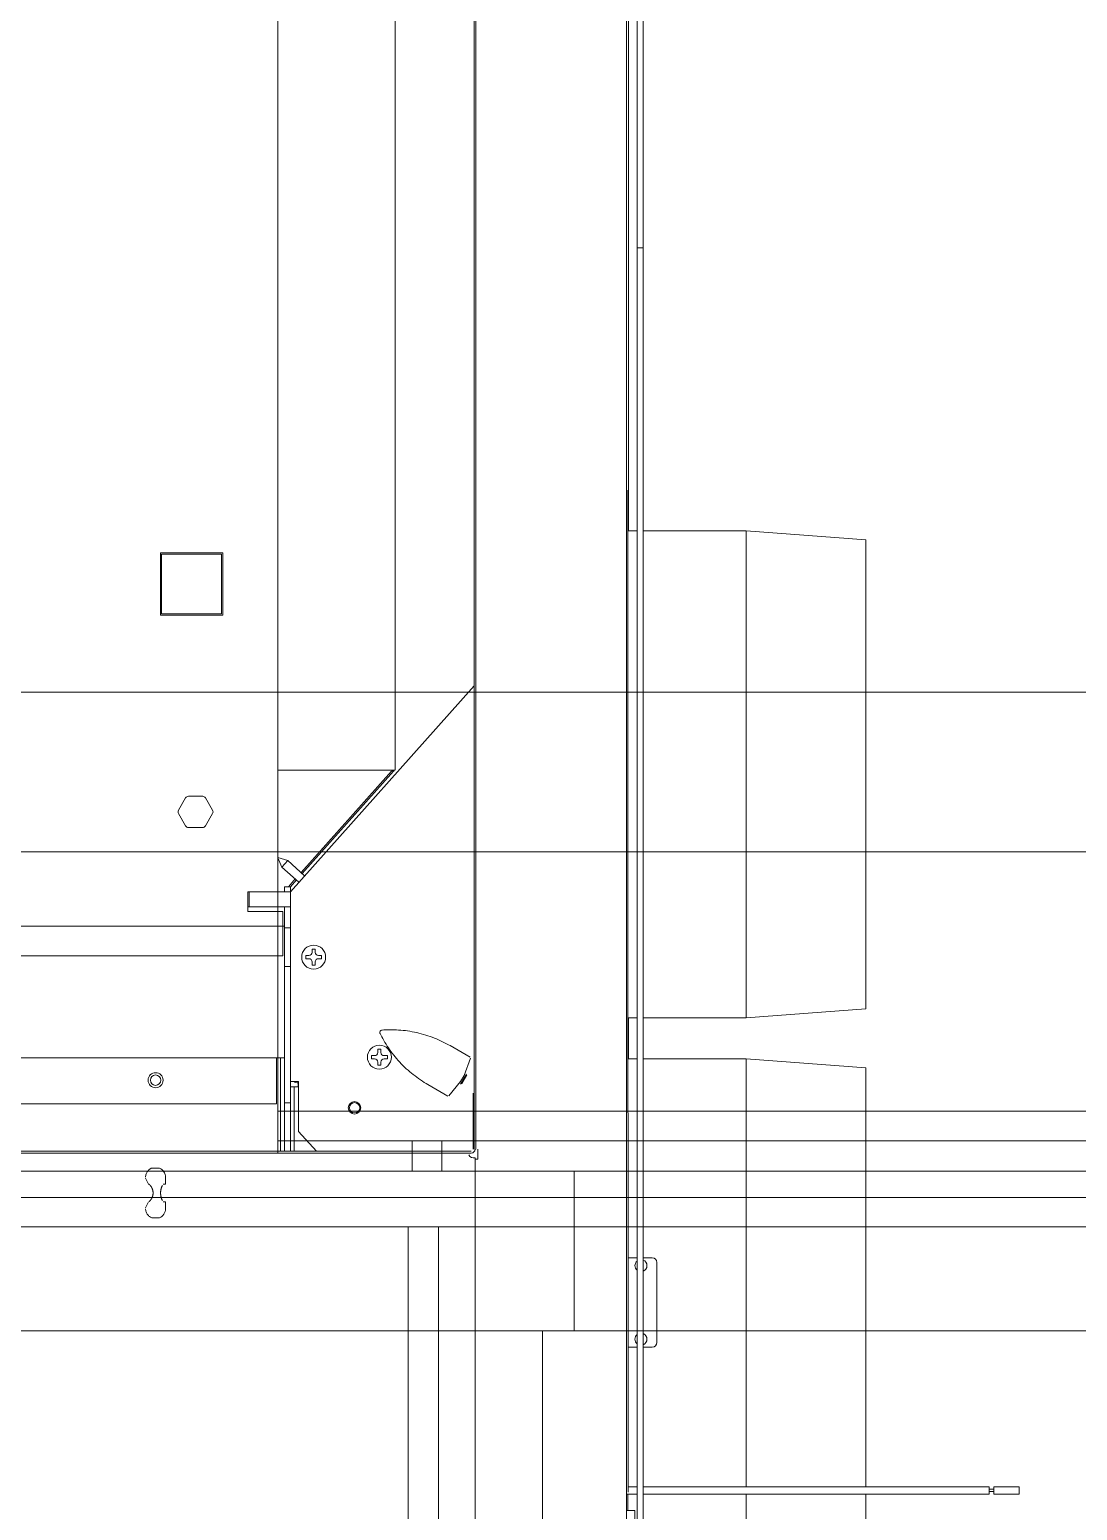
# Model space of a CAD drawing. Header units: inches. Extents: x -536 to 545, y -65 to 280.
# Drawn here: x -199.84 to -186.72, y -20.75 to -2.2 of the extents above; entities that cross this region are included whole.
import ezdxf

# ---------------------------------------------------------------- set-up
doc = ezdxf.new("R2010")
doc.units = ezdxf.units.IN
doc.header["$MEASUREMENT"] = 0
for name, color, linetype, lineweight in [('A-DETL', 90, 'Continuous', 9), ('A-WALL', 113, 'Continuous', 13), ('A-WALL-PATT', 111, 'Continuous', 13), ('Q-CASE', 31, 'Continuous', 9), ('S-BEAM', 12, 'Continuous', 9), ('S-FNDN', 32, 'Continuous', 13)]:
    doc.layers.add(name, color=color, linetype=linetype, lineweight=lineweight)

# ---------------------------------------------------------------- blocks, each defined once
blk = doc.blocks.new('Casework 14 - Casework 8-1308699-Fireplace - Angled')
at = {"layer": 'Q-CASE'}
for p, q in [((-265.69, -16.5), (-193.022, -16.5)), ((-193.022, -16.5), (-141.516, -16.5)), ((-193.022, -16.5), (-193.022, -18.5)), ((-193.022, -18.5), (-265.69, -18.5)), ((-141.516, -18.5), (-193.022, -18.5))]:
    blk.add_line(p, q, dxfattribs=at)
blk = doc.blocks.new('Walls 7 - Walls 7-1353541-Fireplace - Angled')
at = {"layer": 'A-WALL-PATT', "lineweight": 9}
h = blk.add_hatch(dxfattribs=at)
h.set_pattern_fill('FP_91', color=256, style=0, pattern_type=2)
h.set_pattern_definition([(180, (-151.12, 31.31), (-60, 144), [60, 0, 0, 0]), (180, (-151.12, 54.56), (-60, 144), [60, 0, 0, 0]), (180, (-151.12, 70.06), (-60, 144), [60, 0, 0, 0]), (180, (-151.12, 77.81), (-60, 144), [60, 0, 0, 0]), (180, (-151.12, 93.31), (-60, 144), [60, 0, 0, 0]), (180, (-151.12, 108.81), (-60, 144), [60, 0, 0, 0]), (180, (-151.12, 128.18), (-60, 144), [60, 0, 0, 0]), (180, (-151.12, 143.68), (-60, 144), [60, 0, 0, 0]), (180, (-151.12, 30.93), (-60, 144), [60, 0, 0, 0]), (180, (-151.12, 54.18), (-60, 144), [60, 0, 0, 0]), (180, (-151.12, 69.68), (-60, 144), [60, 0, 0, 0]), (180, (-151.12, 77.43), (-60, 144), [60, 0, 0, 0]), (180, (-151.12, 92.93), (-60, 144), [60, 0, 0, 0]), (180, (-151.12, 108.43), (-60, 144), [60, 0, 0, 0]), (180, (-151.12, 127.81), (-60, 144), [60, 0, 0, 0]), (180, (-151.12, 143.31), (-60, 144), [60, 0, 0, 0]), (90, (-197.12, 31.31), (-60, 4e-15), [22.875, -121.125]), (90, (-165.12, 54.56), (-60, 4e-15), [15.125, -128.875]), (90, (-195.12, 70.06), (-60, 4e-15), [7.375, -136.625]), (90, (-205.12, 77.81), (-60, 4e-15), [15.125, -128.875]), (90, (-174.12, 93.31), (-60, 4e-15), [15.125, -128.875]), (90, (-195.12, 108.81), (-60, 4e-15), [19, -125]), (90, (-160.12, 128.184), (-60, 4e-15), [15.125, -128.875]), (90, (-195.12, 143.684), (-60, 4e-15), [8.375, -135.625]), (90, (-196.75, 31.31), (-60, 4e-15), [22.875, -121.125]), (90, (-164.75, 54.56), (-60, 4e-15), [15.125, -128.875]), (90, (-194.75, 70.06), (-60, 4e-15), [7.375, -136.625]), (90, (-204.75, 77.81), (-60, 4e-15), [15.125, -128.875]), (90, (-173.75, 93.31), (-60, 4e-15), [15.125, -128.875]), (90, (-194.75, 108.81), (-60, 4e-15), [19, -125]), (90, (-159.75, 128.184), (-60, 4e-15), [15.125, -128.875]), (90, (-194.75, 143.684), (-60, 4e-15), [8.375, -135.625])])
h.paths.add_polyline_path([(-176.268, -38.905), (-176.268, -38.258), (-177.681, -24), (-183.971, -24), (-183.971, -38.905), (-178.239, -38.905)], flags=0)
h.paths.add_polyline_path([(-200.986, -16.5), (-178.424, -16.5), (-183.057, 30.25), (-240.868, 30.25), (-244.478, -16.5), (-220.555, -16.5)], flags=0)
h.paths.add_polyline_path([(-227.796, -16.274), (-227.796, 11.483), (-224.071, 12.947), (-220.211, 14.005), (-216.261, 14.644), (-212.264, 14.858), (-208.268, 14.644), (-204.317, 14.005), (-200.457, 12.947), (-196.733, 11.483), (-196.733, -16.274), (-220.555, -16.274)], flags=0)
h.paths.add_polyline_path([(-240.077, 40.5), (-184.072, 40.5), (-186.264, 62.619), (-238.369, 62.619), (-239.751, 44.721)], flags=0)
at = {"layer": 'A-WALL', "lineweight": 18}
for p, q in [((-196.733, 11.483), (-196.733, -16.274)), ((-196.733, -16.274), (-227.796, -16.274))]:
    blk.add_line(p, q, dxfattribs=at)
blk = doc.blocks.new('Walls 7 - Walls 7-1353541-Fireplace - Section - South')
at = {"layer": 'A-WALL-PATT', "lineweight": 9}
h = blk.add_hatch(dxfattribs=at)
h.set_pattern_fill('FP_133', color=256, style=0, pattern_type=2)
h.set_pattern_definition([(180, (-151.17, 30.15), (-60, 143.78), [60, 0, 0, 0]), (180, (-151.17, 53.37), (-60, 143.78), [60, 0, 0, 0]), (180, (-151.17, 68.85), (-60, 143.78), [60, 0, 0, 0]), (180, (-151.17, 76.58), (-60, 143.78), [60, 0, 0, 0]), (180, (-151.17, 92.06), (-60, 143.78), [60, 0, 0, 0]), (180, (-151.17, 107.54), (-60, 143.78), [60, 0, 0, 0]), (180, (-151.17, 126.88), (-60, 143.78), [60, 0, 0, 0]), (180, (-151.17, 142.36), (-60, 143.785), [60, 0, 0, 0]), (180, (-151.17, 29.78), (-60, 143.78), [60, 0, 0, 0]), (180, (-151.17, 53), (-60, 143.78), [60, 0, 0, 0]), (180, (-151.17, 68.47), (-60, 143.78), [60, 0, 0, 0]), (180, (-151.17, 76.21), (-60, 143.78), [60, 0, 0, 0]), (180, (-151.17, 91.69), (-60, 143.78), [60, 0, 0, 0]), (180, (-151.17, 107.16), (-60, 143.78), [60, 0, 0, 0]), (180, (-151.17, 126.51), (-60, 143.78), [60, 0, 0, 0]), (180, (-151.17, 141.99), (-60, 143.785), [60, 0, 0, 0]), (90, (-197.17, 30.154), (-60, 4e-15), [22.84, -120.944]), (90, (-165.17, 53.37), (-60, 4e-15), [15.102, -128.682]), (90, (-195.17, 68.846), (-60, 4e-15), [7.364, -136.42]), (90, (-205.17, 76.584), (-60, 4e-15), [15.102, -128.682]), (90, (-174.17, 92.06), (-60, 4e-15), [15.102, -128.682]), (90, (-195.17, 107.54), (-60, 4e-15), [18.972, -124.813]), (90, (-160.17, 126.884), (-60, 4e-15), [15.102, -128.682]), (90, (-195.17, 142.36), (-60, 4e-15), [8.362, -135.422]), (90, (-196.794, 30.154), (-60, 4e-15), [22.84, -120.944]), (90, (-164.794, 53.37), (-60, 4e-15), [15.102, -128.682]), (90, (-194.794, 68.846), (-60, 4e-15), [7.364, -136.42]), (90, (-204.794, 76.584), (-60, 4e-15), [15.102, -128.682]), (90, (-173.794, 92.06), (-60, 4e-15), [15.102, -128.682]), (90, (-194.794, 107.54), (-60, 4e-15), [18.972, -124.813]), (90, (-159.794, 126.884), (-60, 4e-15), [15.102, -128.682]), (90, (-194.794, 142.36), (-60, 4e-15), [8.362, -135.422])])
h.paths.add_polyline_path([(-239.794, -46.5), (-232.159, -46.5), (-232.159, -22.5), (-192.159, -22.5), (-192.159, -46.5), (-185.11, -46.5), (-185.11, -15.5), (-184.757, -15.5), (-191.824, 60.377), (-207.284, 60.377), (-207.244, 58.021), (-207.19, 41.608), (-207.047, 32.224), (-207.047, 23.224), (-207.129, 23.224), (-207.128, 22.872), (-207.128, 2.313), (-223.099, 2.313), (-223.099, 40.511), (-222.899, 60.377), (-232.704, 60.377), (-240.467, -46.5)], flags=0)
blk = doc.blocks.new('LVL-Laminated Veneer Lumber - LVL 3 1_2x11 1_4_-1198534-Fireplace - Section - East')
at = {"layer": 'S-BEAM'}
blk.add_line((-204.097, -10.5), (-67.722, -10.5), dxfattribs=at)

msp = doc.modelspace()

# ---------------------------------------------------------------- linework, layer by layer
at = {"layer": 'A-DETL'}
for p, q in [((-195.26419, 10.48005), (-195.26419, -11.47875)), ((-195.26419, 10.48005), (-195.26419, -11.47875)), ((-192.36919, -20.94317), (-192.36919, 10.49316)), ((-192.36919, -20.94317), (-192.36919, 10.49316)), ((-192.36819, -7.96824), (-192.36819, 10.49316)), ((-192.36819, -7.96824), (-192.36819, 10.49316)), ((-192.34419, -8.48023), (-192.34419, 10.49316)), ((-192.34419, -8.48023), (-192.34419, 10.49316)), ((-194.27719, 10.2972), (-194.27719, -16.225)), ((-194.27719, 10.2972), (-194.27719, -16.225)), ((-196.73269, 9.6875), (-196.73269, -13)), ((-196.73269, 9.6875), (-196.73269, -13)), ((-194.25319, 9.6278), (-194.25275, -16.225)), ((-194.25319, 9.6278), (-194.25275, -16.225)), ((-192.23419, 0.82504), (-192.23419, -21.89223)), ((-192.23419, 0.82504), (-192.23419, -21.89223)), ((-192.15919, -21.89223), (-192.15919, 0.82504)), ((-192.15919, -21.89223), (-192.15919, 0.82504)), ((-192.23419, -4.93343), (-192.15919, -4.93343)), ((-192.23419, -4.93343), (-192.15919, -4.93343)), ((-192.35069, -15.76981), (-192.35069, -7.96823)), ((-192.35069, -15.76981), (-192.35069, -7.96823)), ((-192.23419, -8.48023), (-192.35069, -8.48023)), ((-192.23419, -8.48023), (-192.35069, -8.48023)), ((-190.86919, -8.48023), (-192.15919, -8.48023)), ((-190.86919, -8.48023), (-192.15919, -8.48023)), ((-189.36919, -8.59323), (-190.86919, -8.48023)), ((-190.86919, -14.58123), (-190.86919, -8.48023)), ((-189.36919, -8.59323), (-190.86919, -8.48023)), ((-190.86919, -14.58123), (-190.86919, -8.48023)), ((-189.36919, -14.46823), (-189.36919, -8.59323)), ((-189.36919, -14.46823), (-189.36919, -8.59323)), ((-198.20319, -8.755), (-197.42319, -8.755)), ((-198.20319, -9.535), (-198.20319, -8.755)), ((-198.20319, -8.755), (-197.42319, -8.755)), ((-198.20319, -9.535), (-198.20319, -8.755)), ((-197.43819, -8.77), (-198.18819, -8.77)), ((-198.18819, -8.77), (-198.18819, -9.52)), ((-197.43819, -8.77), (-198.18819, -8.77)), ((-198.18819, -8.77), (-198.18819, -9.52)), ((-197.43819, -9.52), (-197.43819, -8.77)), ((-197.43819, -9.52), (-197.43819, -8.77)), ((-197.42319, -8.755), (-197.42319, -9.535)), ((-197.42319, -8.755), (-197.42319, -9.535)), ((-197.42319, -9.535), (-198.20319, -9.535)), ((-197.42319, -9.535), (-198.20319, -9.535)), ((-198.18819, -9.52), (-197.43819, -9.52)), ((-198.18819, -9.52), (-197.43819, -9.52)), ((-194.27719, -10.42198), (-196.57669, -13)), ((-194.27719, -10.42198), (-196.57669, -13)), ((-196.73269, -11.47875), (-195.27384, -11.47875)), ((-196.73269, -11.47875), (-195.27384, -11.47875)), ((-196.44241, -12.75931), (-195.31074, -11.49057)), ((-196.44241, -12.75931), (-195.31074, -11.49057)), ((-195.28528, -11.49057), (-196.42823, -12.77196)), ((-195.28528, -11.49057), (-196.42823, -12.77196)), ((-195.27384, -11.48416), (-195.30502, -11.48416)), ((-195.27384, -11.48416), (-195.30502, -11.48416)), ((-197.88851, -11.82469), (-197.97817, -11.98)), ((-197.88851, -11.82469), (-197.97817, -11.98)), ((-197.67452, -11.80469), (-197.85386, -11.80469)), ((-197.67452, -11.80469), (-197.85386, -11.80469)), ((-197.55021, -11.98), (-197.63988, -11.82469)), ((-197.55021, -11.98), (-197.63988, -11.82469)), ((-197.97817, -12.02), (-197.88851, -12.17531)), ((-197.97817, -12.02), (-197.88851, -12.17531)), ((-197.63988, -12.17531), (-197.55021, -12.02)), ((-197.63988, -12.17531), (-197.55021, -12.02)), ((-197.85386, -12.19531), (-197.67452, -12.19531)), ((-197.85386, -12.19531), (-197.67452, -12.19531)), ((-196.73269, -12.57185), (-196.60957, -12.61021)), ((-196.73269, -12.57185), (-196.60957, -12.61021)), ((-196.68213, -12.69155), (-196.73269, -12.57713)), ((-196.68213, -12.69155), (-196.73269, -12.57713)), ((-196.68213, -12.69155), (-196.60957, -12.61021)), ((-196.68213, -12.69155), (-196.60957, -12.61021)), ((-196.60957, -12.61021), (-196.39763, -12.79925)), ((-196.60957, -12.61021), (-196.39763, -12.79925)), ((-196.47019, -12.88059), (-196.68213, -12.69155)), ((-196.47019, -12.88059), (-196.68213, -12.69155)), ((-196.57669, -12.938), (-196.65169, -12.938)), ((-196.65169, -12.938), (-196.65169, -13)), ((-196.57669, -12.938), (-196.65169, -12.938)), ((-196.65169, -12.938), (-196.65169, -13)), ((-196.51496, -12.84066), (-196.60179, -12.938)), ((-196.51496, -12.84066), (-196.60179, -12.938)), ((-196.57669, -12.938), (-196.50079, -12.8533)), ((-196.57669, -12.938), (-196.50079, -12.8533)), ((-196.57669, -13), (-196.57669, -12.938)), ((-196.57669, -13), (-196.57669, -12.938)), ((-197.10869, -13.25), (-197.10869, -13)), ((-197.10869, -13), (-196.57669, -13)), ((-197.10869, -13.25), (-197.10869, -13)), ((-197.10869, -13), (-196.57669, -13)), ((-197.09369, -13), (-197.09369, -13.188)), ((-197.09369, -13), (-197.09369, -13.188)), ((-196.57669, -13.188), (-196.57669, -13)), ((-196.57669, -13.188), (-196.57669, -13)), ((-197.10869, -13.188), (-196.57669, -13.188)), ((-197.10869, -13.188), (-196.57669, -13.188)), ((-196.67119, -13.25), (-197.10869, -13.25)), ((-196.67119, -13.25), (-197.10869, -13.25)), ((-196.67119, -13.805), (-196.67119, -13.25)), ((-196.67119, -13.805), (-196.67119, -13.25)), ((-196.65169, -13.188), (-196.65169, -13.43)), ((-196.65169, -13.188), (-196.65169, -13.43)), ((-196.57669, -13.188), (-196.57669, -16.25)), ((-196.57669, -13.188), (-196.57669, -16.25)), ((-210.01419, -13.43), (-196.65169, -13.43)), ((-210.01419, -13.43), (-196.65169, -13.43)), ((-196.65169, -13.43), (-196.65169, -15.082)), ((-196.65169, -13.43), (-196.65169, -15.082)), ((-196.57669, -13.45317), (-196.65169, -13.45317)), ((-196.57669, -13.45317), (-196.65169, -13.45317)), ((-196.30492, -13.7596), (-196.30492, -13.7196)), ((-196.30492, -13.7196), (-196.26492, -13.7196)), ((-196.30492, -13.7596), (-196.30492, -13.7196)), ((-196.30492, -13.7196), (-196.26492, -13.7196)), ((-196.26492, -13.7196), (-196.26492, -13.7596)), ((-196.26492, -13.7196), (-196.26492, -13.7596)), ((-210.01419, -13.805), (-196.67119, -13.805)), ((-210.01419, -13.805), (-196.67119, -13.805)), ((-196.38492, -13.8396), (-196.38492, -13.7996)), ((-196.38492, -13.7996), (-196.34492, -13.7996)), ((-196.38492, -13.8396), (-196.38492, -13.7996)), ((-196.38492, -13.7996), (-196.34492, -13.7996)), ((-196.34492, -13.8396), (-196.38492, -13.8396)), ((-196.34492, -13.8396), (-196.38492, -13.8396)), ((-196.30492, -13.9196), (-196.30492, -13.8796)), ((-196.30492, -13.9196), (-196.30492, -13.8796)), ((-196.26492, -13.8796), (-196.26492, -13.9196)), ((-196.26492, -13.8796), (-196.26492, -13.9196)), ((-196.22492, -13.7996), (-196.18492, -13.7996)), ((-196.22492, -13.7996), (-196.18492, -13.7996)), ((-196.18492, -13.8396), (-196.22492, -13.8396)), ((-196.18492, -13.8396), (-196.22492, -13.8396)), ((-196.18492, -13.7996), (-196.18492, -13.8396)), ((-196.18492, -13.7996), (-196.18492, -13.8396)), ((-196.57669, -13.938), (-196.65169, -13.938)), ((-196.57669, -13.938), (-196.65169, -13.938)), ((-196.26492, -13.9196), (-196.30492, -13.9196)), ((-196.26492, -13.9196), (-196.30492, -13.9196)), ((-192.23419, -14.58123), (-192.35069, -14.58123)), ((-192.23419, -14.58123), (-192.35069, -14.58123)), ((-192.34419, -15.095), (-192.34419, -14.58123)), ((-192.34419, -15.095), (-192.34419, -14.58123)), ((-192.15919, -14.58123), (-190.86919, -14.58123)), ((-192.15919, -14.58123), (-190.86919, -14.58123)), ((-190.86919, -14.58123), (-189.36919, -14.46823)), ((-190.86919, -14.58123), (-189.36919, -14.46823)), ((-195.48209, -15.01377), (-195.48209, -14.97377)), ((-195.48209, -14.97377), (-195.44209, -14.97377)), ((-195.48209, -15.01377), (-195.48209, -14.97377)), ((-195.48209, -14.97377), (-195.44209, -14.97377)), ((-195.44209, -14.97377), (-195.44209, -15.01377)), ((-195.44209, -14.97377), (-195.44209, -15.01377)), ((-194.57759, -14.92854), (-194.32421, -15.07461)), ((-194.57759, -14.92854), (-194.32421, -15.07461)), ((-196.65169, -15.082), (-227.87669, -15.082)), ((-196.65169, -15.082), (-227.87669, -15.082)), ((-196.75169, -15.659), (-196.75169, -15.082)), ((-196.75169, -15.659), (-196.75169, -15.082)), ((-196.69969, -16.25), (-196.69969, -15.082)), ((-196.69969, -16.25), (-196.69969, -15.082)), ((-196.65169, -15.082), (-196.65169, -16.25)), ((-196.65169, -15.082), (-196.65169, -16.25)), ((-195.56209, -15.09377), (-195.56209, -15.05377)), ((-195.56209, -15.05377), (-195.52209, -15.05377)), ((-195.56209, -15.09377), (-195.56209, -15.05377)), ((-195.56209, -15.05377), (-195.52209, -15.05377)), ((-195.52209, -15.09377), (-195.56209, -15.09377)), ((-195.52209, -15.09377), (-195.56209, -15.09377)), ((-195.48209, -15.17377), (-195.48209, -15.13377)), ((-195.48209, -15.17377), (-195.48209, -15.13377)), ((-195.44209, -15.17377), (-195.48209, -15.17377)), ((-195.44209, -15.17377), (-195.48209, -15.17377)), ((-195.44209, -15.13377), (-195.44209, -15.17377)), ((-195.44209, -15.13377), (-195.44209, -15.17377)), ((-195.40209, -15.05377), (-195.36209, -15.05377)), ((-195.40209, -15.05377), (-195.36209, -15.05377)), ((-195.36209, -15.09377), (-195.40209, -15.09377)), ((-195.36209, -15.09377), (-195.40209, -15.09377)), ((-195.36209, -15.05377), (-195.36209, -15.09377)), ((-195.36209, -15.05377), (-195.36209, -15.09377)), ((-194.31984, -15.08704), (-194.40176, -15.30247)), ((-194.31984, -15.08704), (-194.40176, -15.30247)), ((-192.23419, -15.095), (-192.35069, -15.095)), ((-192.23419, -15.095), (-192.35069, -15.095)), ((-190.86919, -15.095), (-192.15919, -15.095)), ((-190.86919, -15.095), (-192.15919, -15.095)), ((-189.36919, -15.208), (-190.86919, -15.095)), ((-190.86919, -20.455), (-190.86919, -15.095)), ((-189.36919, -15.208), (-190.86919, -15.095)), ((-190.86919, -20.455), (-190.86919, -15.095)), ((-189.36919, -20.455), (-189.36919, -15.208)), ((-189.36919, -20.455), (-189.36919, -15.208)), ((-196.57669, -15.37854), (-196.47669, -15.37854)), ((-196.57669, -15.37854), (-196.47669, -15.37854)), ((-196.48069, -15.37854), (-196.48069, -15.443)), ((-196.48069, -15.37854), (-196.48069, -15.443)), ((-196.47669, -15.37854), (-196.47669, -16.00354)), ((-196.47669, -15.37854), (-196.47669, -16.00354)), ((-194.44557, -15.37848), (-194.59094, -15.55732)), ((-194.44557, -15.37848), (-194.59094, -15.55732)), ((-194.40232, -15.30345), (-194.44557, -15.37848)), ((-194.40232, -15.30345), (-194.44557, -15.37848)), ((-194.44501, -15.3775), (-194.40176, -15.30247)), ((-194.44501, -15.3775), (-194.40176, -15.30247)), ((-194.44477, -15.41195), (-194.37239, -15.28639)), ((-194.44477, -15.41195), (-194.37239, -15.28639)), ((-194.36884, -15.30026), (-194.43098, -15.40806)), ((-194.36884, -15.30026), (-194.43098, -15.40806)), ((-196.48069, -15.443), (-196.57669, -15.443)), ((-196.48069, -15.443), (-196.57669, -15.443)), ((-196.52869, -15.443), (-196.52869, -16.25)), ((-196.52869, -15.443), (-196.52869, -16.25)), ((-194.60389, -15.55977), (-194.85727, -15.4137)), ((-194.60389, -15.55977), (-194.85727, -15.4137)), ((-194.28819, -16.226), (-194.28819, -15.524)), ((-194.28819, -16.226), (-194.28819, -15.524)), ((-204.75619, -15.659), (-196.75169, -15.659)), ((-204.75619, -15.659), (-196.75169, -15.659)), ((-196.57669, -15.643), (-196.65169, -15.643)), ((-196.57669, -15.643), (-196.65169, -15.643)), ((-192.34519, -15.76981), (-192.34519, -20.51981)), ((-192.34519, -15.76981), (-192.34519, -20.51981)), ((-196.47669, -16.00354), (-196.24964, -16.25)), ((-196.47669, -16.00354), (-196.24964, -16.25)), ((-230.21619, -16.25), (-194.31219, -16.25)), ((-230.21619, -16.25), (-194.31219, -16.25)), ((-194.31219, -16.274), (-230.21619, -16.274)), ((-194.31219, -16.274), (-230.21619, -16.274)), ((-194.22919, -16.225), (-194.22919, -16.35)), ((-194.22919, -16.225), (-194.22919, -16.35)), ((-198.31102, -16.4615), (-198.21732, -16.4615)), ((-198.31102, -16.4615), (-198.21732, -16.4615)), ((-194.26419, -21.75), (-194.26419, -16.33227)), ((-194.26419, -21.75), (-194.26419, -16.33227)), ((-194.22919, -16.35), (-194.26419, -16.35)), ((-194.22919, -16.35), (-194.26419, -16.35)), ((-198.38906, -16.58825), (-198.35874, -16.65555)), ((-198.38906, -16.58825), (-198.35874, -16.65555)), ((-198.17044, -16.66463), (-198.1392, -16.66463)), ((-198.17044, -16.66463), (-198.1392, -16.66463)), ((-198.1392, -16.66463), (-198.13919, -16.57738)), ((-198.1392, -16.66463), (-198.13919, -16.57738)), ((-198.35165, -16.88656), (-198.38908, -16.9615)), ((-198.35165, -16.88656), (-198.38908, -16.9615)), ((-198.1392, -16.88338), (-198.17044, -16.88338)), ((-198.1392, -16.88338), (-198.17044, -16.88338)), ((-198.13919, -16.97062), (-198.1392, -16.88338)), ((-198.13919, -16.97062), (-198.1392, -16.88338)), ((-198.31102, -17.0865), (-198.21732, -17.0865)), ((-198.31102, -17.0865), (-198.21732, -17.0865)), ((-192.23419, -17.5844), (-192.34519, -17.5844)), ((-192.23419, -17.5844), (-192.34519, -17.5844)), ((-192.04649, -17.5844), (-192.15919, -17.5844)), ((-192.04649, -17.5844), (-192.15919, -17.5844)), ((-191.98649, -18.64522), (-191.98649, -17.6444)), ((-191.98649, -18.64522), (-191.98649, -17.6444)), ((-192.34519, -18.70522), (-192.23419, -18.70522)), ((-192.34519, -18.70522), (-192.23419, -18.70522)), ((-192.15919, -18.70522), (-192.04649, -18.70522)), ((-192.15919, -18.70522), (-192.04649, -18.70522)), ((-192.23419, -20.545), (-192.36919, -20.545)), ((-192.23419, -20.545), (-192.36919, -20.545)), ((-192.35069, -20.75), (-192.35069, -20.545)), ((-192.35069, -20.75), (-192.35069, -20.545)), ((-192.23419, -20.455), (-192.34519, -20.455)), ((-192.23419, -20.455), (-192.34519, -20.455)), ((-187.82619, -20.455), (-192.15919, -20.455)), ((-187.82619, -20.455), (-192.15919, -20.455)), ((-192.15919, -20.545), (-187.82619, -20.545)), ((-192.15919, -20.545), (-187.82619, -20.545)), ((-190.86919, -20.545), (-190.86919, -21.196)), ((-190.86919, -20.545), (-190.86919, -21.196)), ((-189.36919, -20.545), (-189.36919, -21.083)), ((-189.36919, -20.545), (-189.36919, -21.083)), ((-187.82619, -20.545), (-187.82619, -20.455)), ((-187.82619, -20.545), (-187.82619, -20.455)), ((-187.82619, -20.485), (-187.76619, -20.485)), ((-187.82619, -20.485), (-187.76619, -20.485)), ((-187.82619, -20.515), (-187.76619, -20.515)), ((-187.82619, -20.515), (-187.76619, -20.515)), ((-187.76619, -20.545), (-187.76619, -20.455)), ((-187.76619, -20.455), (-187.45119, -20.455)), ((-187.76619, -20.545), (-187.76619, -20.455)), ((-187.76619, -20.455), (-187.45119, -20.455)), ((-187.45119, -20.545), (-187.76619, -20.545)), ((-187.45119, -20.545), (-187.76619, -20.545)), ((-187.45119, -20.455), (-187.45119, -20.545)), ((-187.45119, -20.455), (-187.45119, -20.545)), ((-192.26419, -20.75), (-192.36919, -20.75)), ((-192.26419, -20.75), (-192.36919, -20.75)), ((-192.26419, -20.75), (-192.26419, -22.335))]:
    msp.add_line(p, q, dxfattribs=at)
for centre, radius in [((-196.28492, -13.8196), 0.15), ((-196.28492, -13.8196), 0.15), ((-195.46209, -15.07377), 0.15), ((-195.46209, -15.07377), 0.15), ((-198.26419, -15.361), 0.094), ((-198.26419, -15.361), 0.094), ((-198.26419, -15.361), 0.065), ((-198.26419, -15.361), 0.065), ((-195.77294, -15.707), 0.078), ((-195.77294, -15.707), 0.078), ((-195.77294, -15.707), 0.065), ((-195.77294, -15.707), 0.065)]:
    msp.add_circle(centre, radius, dxfattribs=at)
for centre, radius, start, end in [((-197.85386, -11.84469), 0.04, 90, 150), ((-197.85386, -11.84469), 0.04, 90, 150), ((-197.67452, -11.84469), 0.04, 30, 90), ((-197.67452, -11.84469), 0.04, 30, 90), ((-197.94353, -12), 0.04, 150, 210), ((-197.94353, -12), 0.04, 150, 210), ((-197.58486, -12), 0.04, 330, 30), ((-197.58486, -12), 0.04, 330, 30), ((-197.85386, -12.15531), 0.04, 210, 270), ((-197.85386, -12.15531), 0.04, 210, 270), ((-197.67452, -12.15531), 0.04, 270, 330), ((-197.67452, -12.15531), 0.04, 270, 330), ((-196.34492, -13.7596), 0.04, 270, 0), ((-196.34492, -13.7596), 0.04, 270, 0), ((-196.34492, -13.8796), 0.04, 0, 90), ((-196.34492, -13.8796), 0.04, 0, 90), ((-196.22492, -13.7596), 0.04, 180, 270), ((-196.22492, -13.7596), 0.04, 180, 270), ((-196.22492, -13.8796), 0.04, 90, 180), ((-196.22492, -13.8796), 0.04, 90, 180), ((-195.52209, -15.01377), 0.04, 270, 360), ((-195.52209, -15.01377), 0.04, 270, 360), ((-195.40209, -15.01377), 0.04, 180, 270), ((-195.40209, -15.01377), 0.04, 180, 270), ((-195.52209, -15.13377), 0.04, 0, 90), ((-195.52209, -15.13377), 0.04, 0, 90), ((-195.40209, -15.13377), 0.04, 90, 180), ((-195.40209, -15.13377), 0.04, 90, 180), ((-196.48069, -15.299), 0.096, 235.954275, 272.388015), ((-196.48069, -15.299), 0.096, 235.954275, 272.388015), ((-194.28482, -16.27063), 0.065, 204.902165, 288.505244), ((-194.28482, -16.27063), 0.065, 204.902165, 288.505244), ((-194.31219, -16.226), 0.048, 270, 0), ((-194.31219, -16.226), 0.048, 270, 0), ((-198.26419, -16.57738), 0.125, 359.99872, 67.975687), ((-198.26419, -16.57738), 0.125, 359.99872, 67.975687), ((-198.26419, -16.97062), 0.125, 292.024313, 0.00128), ((-198.26419, -16.97062), 0.125, 292.024313, 0.00128), ((-192.18649, -17.6844), 0.075, 291.341129, 68.658871), ((-192.18649, -17.6844), 0.075, 291.341129, 68.658871), ((-192.04649, -17.6444), 0.06, 360, 90), ((-192.04649, -17.6444), 0.06, 0, 90), ((-192.18649, -17.6844), 0.075, 129.500136, 230.499864), ((-192.18649, -17.6844), 0.075, 129.500136, 230.499864), ((-192.18649, -18.60522), 0.075, 129.500136, 230.499864), ((-192.18649, -18.60522), 0.075, 129.500136, 230.499864), ((-192.18649, -18.60522), 0.075, 291.341129, 68.658871), ((-192.18649, -18.60522), 0.075, 291.341129, 68.658871), ((-192.04649, -18.64522), 0.06, 270, 360), ((-192.04649, -18.64522), 0.06, 270, 0)]:
    msp.add_arc(centre, radius, start, end, dxfattribs=at)
for points, knots in [([(-195.45306, -14.77577), (-195.45321, -14.77547), (-195.45835, -14.75946), (-195.45231, -14.74749), (-195.44498, -14.73626), (-195.42855, -14.73269), (-195.42822, -14.73267)], [0, 0, 0, 0, 0.015162946, 0.0290345536, 0.0429061612, 0.0580690894, 0.0580690894, 0.0580690894, 0.0580690894]), ([(-195.45306, -14.77577), (-195.45321, -14.77547), (-195.45835, -14.75946), (-195.45231, -14.74749), (-195.44498, -14.73626), (-195.42855, -14.73269), (-195.42822, -14.73267)], [0, 0, 0, 0, 0.015162946, 0.0290345536, 0.0429061612, 0.0580690894, 0.0580690894, 0.0580690894, 0.0580690894]), ([(-194.85727, -15.4137), (-194.88222, -15.39932), (-194.95207, -15.35609), (-195.03815, -15.29262), (-195.12628, -15.2176), (-195.20816, -15.13565), (-195.283, -15.04844), (-195.34985, -14.95659), (-195.40421, -14.87043), (-195.44186, -14.79868), (-195.45306, -14.77577)], [0, 0, 0, 0, 0.105760248, 0.217384728, 0.332647058, 0.44932116, 0.565181076, 0.678000779, 0.785553986, 0.885613996, 0.885613996, 0.885613996, 0.885613996]), ([(-194.85727, -15.4137), (-194.88222, -15.39932), (-194.95207, -15.35609), (-195.03815, -15.29262), (-195.12628, -15.2176), (-195.20816, -15.13565), (-195.283, -15.04844), (-195.34985, -14.95659), (-195.40421, -14.87043), (-195.44186, -14.79868), (-195.45306, -14.77577)], [0, 0, 0, 0, 0.105760248, 0.217384728, 0.332647058, 0.44932116, 0.565181076, 0.678000779, 0.785553986, 0.885613996, 0.885613996, 0.885613996, 0.885613996]), ([(-195.42822, -14.73267), (-195.40277, -14.73088), (-195.32182, -14.7275), (-195.22002, -14.73136), (-195.10703, -14.74318), (-194.99406, -14.76424), (-194.8821, -14.79403), (-194.77302, -14.83269), (-194.67496, -14.87538), (-194.60254, -14.91416), (-194.57759, -14.92854)], [0, 0, 0, 0, 0.100060028, 0.207613235, 0.320432938, 0.436292854, 0.552966957, 0.668229287, 0.779853766, 0.885614014, 0.885614014, 0.885614014, 0.885614014]), ([(-195.42822, -14.73267), (-195.40277, -14.73088), (-195.32182, -14.7275), (-195.22002, -14.73136), (-195.10703, -14.74318), (-194.99406, -14.76424), (-194.8821, -14.79403), (-194.77302, -14.83269), (-194.67496, -14.87538), (-194.60254, -14.91416), (-194.57759, -14.92854)], [0, 0, 0, 0, 0.100060028, 0.207613235, 0.320432938, 0.436292854, 0.552966957, 0.668229287, 0.779853766, 0.885614014, 0.885614014, 0.885614014, 0.885614014]), ([(-198.38908, -16.57738), (-198.38908, -16.57633), (-198.38787, -16.5534), (-198.38255, -16.53637), (-198.37375, -16.51601), (-198.36211, -16.49873), (-198.34656, -16.48294), (-198.33278, -16.47161), (-198.31199, -16.46189), (-198.31102, -16.4615)], [0, 0, 0, 0, 0.021160214, 0.042319299, 0.063476255, 0.084630321, 0.105781069, 0.126928446, 0.148072783, 0.148072783, 0.148072783, 0.148072783]), ([(-198.38908, -16.57738), (-198.38908, -16.57633), (-198.38787, -16.5534), (-198.38255, -16.53637), (-198.37375, -16.51601), (-198.36211, -16.49873), (-198.34656, -16.48294), (-198.33278, -16.47161), (-198.31199, -16.46189), (-198.31102, -16.4615)], [0, 0, 0, 0, 0.021160214, 0.042319299, 0.063476255, 0.084630321, 0.105781069, 0.126928446, 0.148072783, 0.148072783, 0.148072783, 0.148072783]), ([(-198.35165, -16.66144), (-198.35132, -16.66169), (-198.34715, -16.6649), (-198.34377, -16.66779), (-198.33957, -16.67157), (-198.33562, -16.67546), (-198.33169, -16.67964), (-198.32662, -16.68549), (-198.32188, -16.69171), (-198.31749, -16.69826), (-198.31433, -16.70348), (-198.31126, -16.70906), (-198.3083, -16.7151), (-198.30544, -16.7217), (-198.30276, -16.72896), (-198.30032, -16.73694), (-198.29823, -16.74562), (-198.29665, -16.75486), (-198.29565, -16.76448), (-198.29533, -16.77428), (-198.29569, -16.78406), (-198.29672, -16.79365), (-198.29833, -16.80284), (-198.30043, -16.81145), (-198.30287, -16.81935), (-198.30554, -16.82655), (-198.30838, -16.83309), (-198.31133, -16.83908), (-198.31438, -16.84462), (-198.31754, -16.84981), (-198.32084, -16.85473), (-198.32429, -16.85946), (-198.32794, -16.86403), (-198.33168, -16.86836), (-198.33578, -16.87268), (-198.33915, -16.87605), (-198.34339, -16.87984), (-198.34373, -16.88014)], [0, 0, 0, 0, 0.004998167, 0.010217335, 0.015660539, 0.021281897, 0.027024771, 0.032834255, 0.044520438, 0.050428606, 0.056491253, 0.062823816, 0.06951829, 0.076667142, 0.084380157, 0.092741034, 0.101691309, 0.111125296, 0.120853272, 0.130686722, 0.140509756, 0.150206739, 0.159591153, 0.16847656, 0.17676521, 0.184407211, 0.191492486, 0.198135557, 0.204429125, 0.210464374, 0.216355778, 0.222203996, 0.228033412, 0.233839499, 0.239576572, 0.245188629, 0.25062088, 0.25062088, 0.25062088, 0.25062088]), ([(-198.35165, -16.66144), (-198.35132, -16.66169), (-198.34715, -16.6649), (-198.34377, -16.66779), (-198.33957, -16.67157), (-198.33562, -16.67546), (-198.33169, -16.67964), (-198.32662, -16.68549), (-198.32188, -16.69171), (-198.31749, -16.69826), (-198.31433, -16.70348), (-198.31126, -16.70906), (-198.3083, -16.7151), (-198.30544, -16.7217), (-198.30276, -16.72896), (-198.30032, -16.73694), (-198.29823, -16.74562), (-198.29665, -16.75486), (-198.29565, -16.76448), (-198.29533, -16.77428), (-198.29569, -16.78406), (-198.29672, -16.79365), (-198.29833, -16.80284), (-198.30043, -16.81145), (-198.30287, -16.81935), (-198.30554, -16.82655), (-198.30838, -16.83309), (-198.31133, -16.83908), (-198.31438, -16.84462), (-198.31754, -16.84981), (-198.32084, -16.85473), (-198.32429, -16.85946), (-198.32794, -16.86403), (-198.33168, -16.86836), (-198.33578, -16.87268), (-198.33915, -16.87605), (-198.34339, -16.87984), (-198.34373, -16.88014)], [0, 0, 0, 0, 0.004998167, 0.010217335, 0.015660539, 0.021281897, 0.027024771, 0.032834255, 0.044520438, 0.050428606, 0.056491253, 0.062823816, 0.06951829, 0.076667142, 0.084380157, 0.092741034, 0.101691309, 0.111125296, 0.120853272, 0.130686722, 0.140509756, 0.150206739, 0.159591153, 0.16847656, 0.17676521, 0.184407211, 0.191492486, 0.198135557, 0.204429125, 0.210464374, 0.216355778, 0.222203996, 0.228033412, 0.233839499, 0.239576572, 0.245188629, 0.25062088, 0.25062088, 0.25062088, 0.25062088]), ([(-198.17888, -16.86847), (-198.17916, -16.86794), (-198.18354, -16.85907), (-198.18661, -16.85171), (-198.1902, -16.84229), (-198.19316, -16.83309), (-198.19574, -16.82359), (-198.19751, -16.81563), (-198.1987, -16.80925), (-198.19947, -16.80445), (-198.20013, -16.7996), (-198.20068, -16.79466), (-198.20112, -16.78961), (-198.20156, -16.78272), (-198.20179, -16.77402), (-198.20156, -16.76532), (-198.20112, -16.75844), (-198.20069, -16.7534), (-198.20014, -16.74846), (-198.19948, -16.74362), (-198.19871, -16.73883), (-198.19753, -16.73246), (-198.19576, -16.7245), (-198.19319, -16.715), (-198.19023, -16.70579), (-198.18663, -16.69635), (-198.18356, -16.68898), (-198.17917, -16.68009), (-198.17889, -16.67955)], [0, 0, 0, 0, 0.00920814, 0.018728921, 0.028418639, 0.038211909, 0.048051849, 0.057837079, 0.062682935, 0.067526991, 0.072409936, 0.077372604, 0.08244392, 0.087605182, 0.098075662, 0.108545224, 0.113703677, 0.118769129, 0.123722303, 0.128593712, 0.13342633, 0.138262981, 0.148041371, 0.157887136, 0.1676944, 0.177402149, 0.1869414, 0.196166925, 0.196166925, 0.196166925, 0.196166925]), ([(-198.17888, -16.86847), (-198.17916, -16.86794), (-198.18354, -16.85907), (-198.18661, -16.85171), (-198.1902, -16.84229), (-198.19316, -16.83309), (-198.19574, -16.82359), (-198.19751, -16.81563), (-198.1987, -16.80925), (-198.19947, -16.80445), (-198.20013, -16.7996), (-198.20068, -16.79466), (-198.20112, -16.78961), (-198.20156, -16.78272), (-198.20179, -16.77402), (-198.20156, -16.76532), (-198.20112, -16.75844), (-198.20069, -16.7534), (-198.20014, -16.74846), (-198.19948, -16.74362), (-198.19871, -16.73883), (-198.19753, -16.73246), (-198.19576, -16.7245), (-198.19319, -16.715), (-198.19023, -16.70579), (-198.18663, -16.69635), (-198.18356, -16.68898), (-198.17917, -16.68009), (-198.17889, -16.67955)], [0, 0, 0, 0, 0.00920814, 0.018728921, 0.028418639, 0.038211909, 0.048051849, 0.057837079, 0.062682935, 0.067526991, 0.072409936, 0.077372604, 0.08244392, 0.087605182, 0.098075662, 0.108545224, 0.113703677, 0.118769129, 0.123722303, 0.128593712, 0.13342633, 0.138262981, 0.148041371, 0.157887136, 0.1676944, 0.177402149, 0.1869414, 0.196166925, 0.196166925, 0.196166925, 0.196166925]), ([(-198.31102, -17.0865), (-198.31199, -17.08611), (-198.33278, -17.07639), (-198.34656, -17.06506), (-198.36211, -17.04927), (-198.37375, -17.03199), (-198.38255, -17.01163), (-198.38787, -16.9946), (-198.38908, -16.97167), (-198.38908, -16.97062)], [0, 0, 0, 0, 0.021144337, 0.042291714, 0.063442462, 0.084596529, 0.105753484, 0.126912569, 0.148072783, 0.148072783, 0.148072783, 0.148072783]), ([(-198.31102, -17.0865), (-198.31199, -17.08611), (-198.33278, -17.07639), (-198.34656, -17.06506), (-198.36211, -17.04927), (-198.37375, -17.03199), (-198.38255, -17.01163), (-198.38787, -16.9946), (-198.38908, -16.97167), (-198.38908, -16.97062)], [0, 0, 0, 0, 0.021144337, 0.042291714, 0.063442462, 0.084596529, 0.105753484, 0.126912569, 0.148072783, 0.148072783, 0.148072783, 0.148072783])]:
    msp.add_open_spline(points, degree=3, knots=knots, dxfattribs=at)
at = {"layer": 'A-WALL', "lineweight": 18}
msp.add_line((-193.41858, -18.5), (-193.41858, -44.40457), dxfattribs=at)
at = {"layer": 'S-FNDN', "lineweight": 18}
msp.add_line((-143.33904, -12.5), (-201.09723, -12.5), dxfattribs=at)

# ---------------------------------------------------------------- block references
at = {"layer": 'A-WALL', "lineweight": 18}
for name in ['Walls 7 - Walls 7-1353541-Fireplace - Section - South', 'Walls 7 - Walls 7-1353541-Fireplace - Angled']:
    msp.add_blockref(name, (0, 0), dxfattribs=at)
at = {"layer": 'Q-CASE'}
msp.add_blockref('Casework 14 - Casework 8-1308699-Fireplace - Angled', (0, 0), dxfattribs=at)
at = {"layer": 'S-BEAM'}
msp.add_blockref('LVL-Laminated Veneer Lumber - LVL 3 1_2x11 1_4_-1198534-Fireplace - Section - East', (0, 0), dxfattribs=at)

doc.saveas('drawing.dxf')
